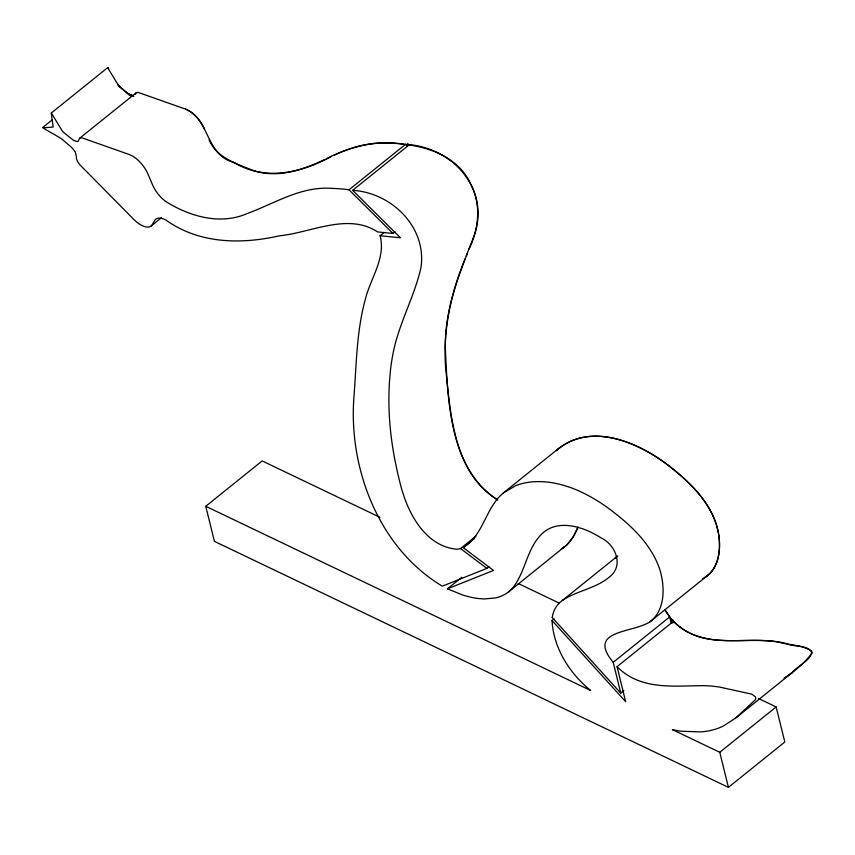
<?xml version="1.0" encoding="UTF-8"?>
<svg xmlns="http://www.w3.org/2000/svg" width="855" height="855" viewBox="0 0 855 855"><rect width="100%" height="100%" fill="white"/><g stroke="black" fill="none" stroke-linecap="round" stroke-linejoin="round"><path stroke-width="1.28" d="M135.379 94.05L135.336 94.264A8.155 3.848 51.2 0 1 138.959 92.693L185.556 109.119C210.234 119.593 205.414 155.14 233.821 162.364C264.484 181.442 301.644 172.87 331.366 156.508M552.245 617.524C553.046 610.673 556.808 604.442 562.398 600.424L617.78 555.889M465.537 258.167C450.831 292.463 442.997 329.699 445.562 367.105C450.467 413.841 453.342 472.655 497.717 499.929C449.324 469.181 447.838 400.226 445.359 348.658C444.45 309.799 459.338 273.472 473.243 237.989C492.095 190.473 452.669 146.034 404.714 144.335M469.064 249.029C479.185 228.189 481.568 203.02 469.78 182.265C458.622 159.115 433.122 148.471 409.043 144.965L352.645 190.334L400.418 237.786L380.09 235.734C386.075 257.836 370.493 278.27 365.395 299.079C356.706 330.297 356.503 362.98 354.088 395.074C347.803 467.279 378.444 548.034 442.334 586.156L486.89 568.393L488.942 566.737M466.424 255.859L467.3 253.572M578.066 526.99L573.107 537.047L566.951 544.817L508.714 591.756M577.873 527.524C574.314 535.978 569.366 544.539 561.083 549.102L565.112 546.398M395.031 231.823L392.979 233.468L377.579 231.919C347.953 212.393 311.124 232.731 279.414 235.809C241.238 244.498 199.525 243.867 166.426 220.419A20.52 9.683 51.2 0 0 154.648 220.579L152.34 224.598A20.52 9.683 51.2 0 1 133.658 219.275L80.402 165.314A8.208 3.869 51.2 0 1 76.394 156.465L75.261 151.998A12.269 5.782 51.2 0 0 70.644 146.611L62.041 139.226A10.559 4.98 51.2 0 0 59.829 137.719L42.803 127.876L53.17 127.053L51.236 113.052L107.645 67.695L108.617 68.293L107.666 67.673L118.888 86.099L128.453 94.349A8.208 3.869 51.2 0 0 129.661 95.279M704.552 577.659C719.675 568.468 721.192 548.076 718.307 532.323C712.91 504.568 691.481 483.641 670.138 466.798C640.619 443.595 594.375 422.456 559.854 447.496L503.456 492.854C485.426 507.571 483.641 535.444 463.164 547.585L493.517 570.445L447.454 588.806L462.555 594.952A144.164 68.026 51.2 0 0 477.763 598.457L484.005 598.96L495.227 597.987A135.314 63.847 51.2 0 0 512.263 588.443C525.152 573.042 526.263 551.048 539.836 536.021C555.697 517.564 583.121 526.477 600.584 537.613C615.333 544.25 624.385 565.583 609.508 576.933C595.892 588.571 577.05 590.581 562.398 600.424M702.789 578.632C717.056 571.685 720.519 553.848 719.279 539.43C716.608 508.586 693.266 484.945 670.138 466.798C640.032 442.815 589.886 420.756 556.498 450.628L559.854 447.496M616.883 556.594L615.108 558.262L616.957 556.669M735.877 717.922L755.243 699.839L755.841 698.343L755.286 696.643L751.63 694.121L719.365 687.035A283.005 133.54 51.2 0 0 703.173 685.646C676.508 685.753 646.786 689.707 623.936 672.671A32.65 15.411 51.2 0 1 617.075 666.665L673.473 621.296A32.65 15.411 51.2 0 0 680.345 627.303C708.955 648.838 745.945 636.334 778.456 642.105C789.197 645.311 802.524 644.617 811.694 651.286C811.513 660.306 797.608 665.682 792.275 672.564L735.877 717.922L723.405 726.002A221.691 104.609 51.2 0 1 700.534 731.923L681.136 731.207A192.856 91.004 51.2 0 1 672.361 729.614L719.75 752.293L728.428 787.359L784.826 742.001L776.148 706.935L758.385 698.428M786.162 676.989L784.078 678.304C794.605 671.421 804.63 662.743 812.25 652.974C808.05 644.317 794.188 647.395 786.536 643.612C751.641 634.442 711.52 650.377 680.345 627.314M623.829 690.626L620.751 693.095L613.217 662.315C586.295 629.879 632.048 633.298 649.821 621.938C665.457 610.214 664.923 587.31 660.081 570.285C651.136 542.85 628.446 522.79 605.768 506.331A139.301 65.728 51.2 0 0 582.683 492.694C566.705 485.009 548.857 480.168 531.03 481.985A208.118 98.197 51.2 0 0 515.757 485.64L503.456 492.854M42.836 127.395L52.07 119.978M79.772 138.147L136.18 92.789M151.196 225.955L161.456 217.704M51.353 112.999L62.297 130.975A5.248 2.469 51.2 0 0 64.018 132.749L72.055 139.205A10.42 4.916 51.2 0 0 74.406 140.701L76.982 141.481A5.782 2.725 51.2 0 0 78.168 141.267L78.906 139.846A8.165 3.848 51.2 0 1 82.561 138.05L129.148 154.477A20.52 9.683 51.2 0 1 147.872 173.854L152.671 185.108A20.52 9.683 51.2 0 0 168.788 203.33C192.247 217.191 221.349 224.929 247.426 213.451C274.882 203.351 301.184 186.048 331.687 188.378A361.612 170.626 51.2 0 1 344.49 189.233L349.011 189.789L405.42 144.431L407.29 146.291M380.09 235.734L384.194 232.432M728.428 787.359L214.434 541.365L205.756 506.288L262.164 460.93L380.026 517.339M352.645 190.334C391.654 192.653 427.008 227.216 420.959 267.636C414.28 297.412 398.27 324.43 392.851 354.654A428.804 202.336 51.2 0 0 390.436 370.407L389.452 381.95A532.034 251.039 51.2 0 0 388.907 400.161C388.875 429.178 393.546 458.056 400.856 486.078C407.985 513.417 425.277 546.014 456.442 549.231A59.519 28.087 51.2 0 0 460.535 548.547L475.925 536.181M463.164 547.585L474.44 538.511M447.454 588.806L461.807 577.264M205.756 506.288L590.613 690.487C569.569 673.312 553.452 648.058 552.041 620.516L554.093 618.87M649.821 621.938L709.329 574.079M613.217 662.315L669.615 616.957L664.645 609.465M719.75 752.293L776.148 706.935M788.225 675.589L792.275 672.564M326.46 158.709C350.048 146.344 376.916 139.931 403.464 144.174M323.981 159.81C301.559 170.498 275.363 179.219 250.964 169.579C235.05 163.305 216.091 157.021 209.08 139.75M333.813 155.428C350.732 147.423 369.2 142.037 388.085 143.02A361.612 170.626 51.2 0 1 400.899 143.875L405.42 144.431M185.556 109.119C194.085 112.657 200.455 120.245 204.27 128.496M518.173 583.463L559.223 603.106M128.464 93.847L133.829 96.134L128.752 94.071L120.063 87.082L117.862 84.346L120.416 87.381M460.546 548.557L486.89 568.393M407.696 143.629L409.588 145.51M349.011 189.789L392.979 233.468M552.245 617.545L620.751 693.095M552.041 620.516L625.657 701.698L617.075 666.665M680.345 627.292A31.87 15.037 51.2 0 1 671.57 619.287L664.901 610M673.174 620.035L673.804 622.632M671.581 619.277L672.511 623.06M669.615 616.957L671.186 623.37M131.456 96.241A8.208 3.869 51.2 0 1 130.27 95.653"/></g></svg>
